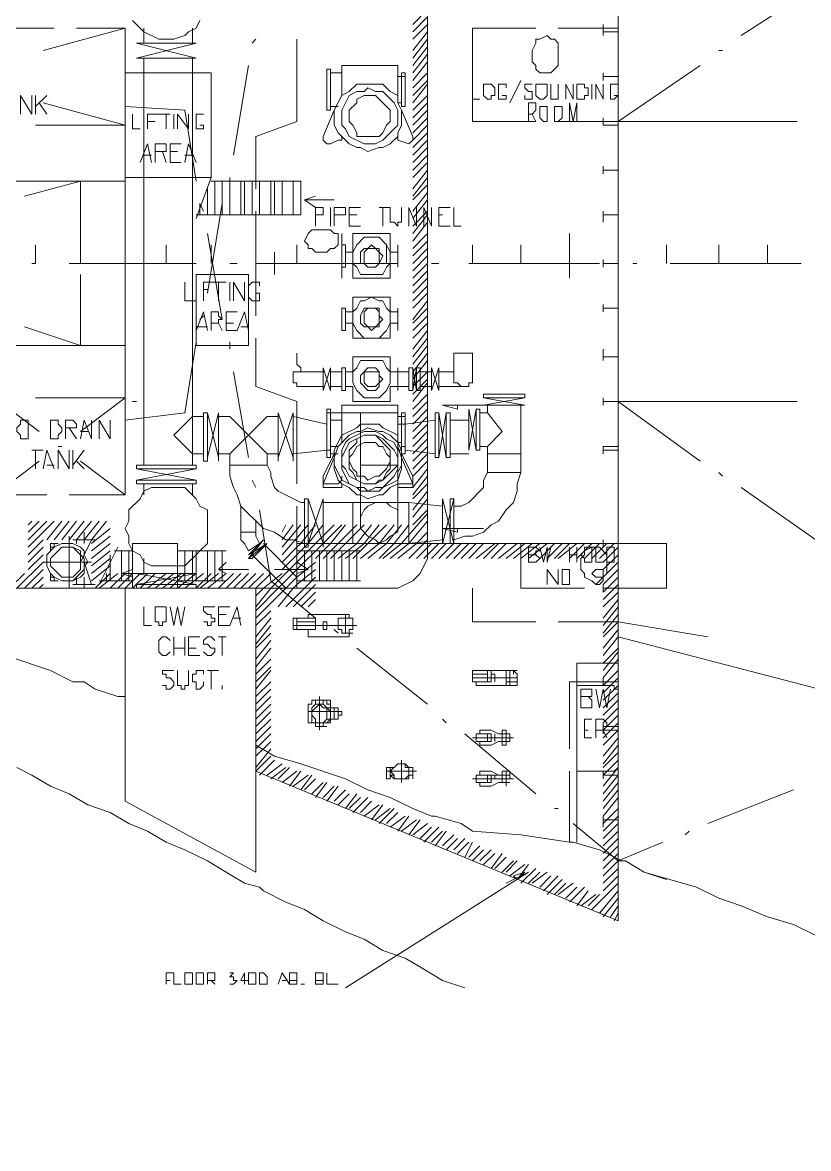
# Model space of a CAD drawing. Header units: millimetres. Extents: x -1005 to 291095, y 1156 to 46131.
# Drawn here: x 35671 to 50170, y 7286 to 28052 of the extents above; entities that cross this region are included whole.
import ezdxf

# ---------------------------------------------------------------- set-up
doc = ezdxf.new("R2010")
doc.units = ezdxf.units.MM
doc.layers.add('PDF_Geomertry', color=7, linetype='Continuous')

msp = doc.modelspace()

# ---------------------------------------------------------------- linework, layer by layer
at = {"layer": 'PDF_Geomertry', "lineweight": 5}
for points in [[(45830, 33940), (46657, 34629), (46657, 23609), (46657, 12589), (45830, 13278)], [(46381, 34354), (46657, 34629), (46657, 23609), (46657, 34629)], [(42456, 29670), (40527, 29670), (42456, 29670), (42593, 29601), (42731, 29601), (42869, 29463), (43007, 29395), (43144, 29119), (43144, 28912), (43144, 26984), (42869, 26708)], [(46588, 29670), (46657, 29670), (46657, 28086), (46657, 29670), (46657, 27948), (45555, 27948)], [(48930, 27810), (50307, 28706)], [(42869, 28017), (43144, 28293)], [(37703, 28086), (37910, 27879), (38185, 27742), (38461, 27742), (38667, 27810), (38736, 27879), (38874, 27948), (38943, 28086)], [(42869, 27879), (43144, 28155)], [(34535, 27948), (36257, 27948)], [(36670, 27948), (37565, 27948), (37565, 26157), (36050, 26571)], [(36050, 27535), (37565, 27948)], [(37910, 27673), (37910, 27948)], [(38805, 27673), (38805, 27948)], [(42869, 27742), (43144, 28017)], [(42869, 27535), (43144, 27879)], [(45142, 27948), (43971, 27948), (43971, 26226), (45142, 26226), (45073, 26364)], [(37772, 27673), (38874, 27397)], [(37772, 27397), (38874, 27673)], [(39976, 27742), (39907, 27673)], [(39976, 24987), (39976, 25951), (40734, 26226), (40734, 27742)], [(42869, 27397), (43144, 27742)], [(48379, 26226), (46657, 26226), (46657, 27742), (46657, 26226), (45555, 26226)], [(42869, 27259), (43144, 27604)], [(42869, 27122), (43144, 27466)], [(48517, 27535), (48585, 27535)], [(39012, 20096), (38805, 20096), (38805, 19890), (38805, 27397)], [(39838, 27259), (39563, 25606)], [(41560, 26708), (41560, 27259), (42593, 27259), (42593, 26708)], [(42869, 26984), (43144, 27328)], [(48172, 27259), (46657, 26226), (47897, 26226)], [(39150, 25193), (37565, 25193), (37565, 27122), (39150, 27122), (39150, 25193), (38874, 24436)], [(41560, 27122), (41354, 27122)], [(42593, 27053), (42731, 27053)], [(42869, 26846), (43144, 27122)], [(42869, 26571), (43144, 26915)], [(43971, 26915), (43971, 26640), (44109, 26640)], [(44591, 26846), (44591, 26915), (44453, 26915), (44453, 26640), (44591, 26640), (44591, 26708), (44522, 26708)], [(44866, 26984), (44660, 26571)], [(45073, 26915), (44935, 26915), (44935, 26846), (45004, 26777), (45073, 26777), (45073, 26640), (44935, 26640), (44935, 26708)], [(45417, 26915), (45417, 26640), (45555, 26640), (45555, 26915)], [(45693, 26640), (45693, 26915), (45830, 26640), (45830, 26915)], [(46175, 26915), (46175, 26640)], [(46244, 26640), (46244, 26915), (46381, 26640), (46381, 26915)], [(46657, 26846), (46657, 26915), (46519, 26915), (46519, 26640), (46588, 26640), (46657, 26708), (46588, 26708)], [(35637, 26364), (35637, 26708), (35844, 26364), (35844, 26708)], [(35912, 26708), (35912, 26364)], [(36119, 26708), (35912, 26502)], [(42869, 26433), (43144, 26708)], [(35981, 26571), (36119, 26364)], [(38874, 25124), (38667, 26433), (37565, 26502)], [(39012, 20785), (38805, 20785), (38805, 26502)], [(41422, 26433), (41216, 25951), (41216, 25882), (41285, 25813), (41354, 25813), (41491, 25882), (41560, 25882), (41560, 25951)], [(41491, 26502), (41354, 26502)], [(42593, 26571), (42662, 26571)], [(42593, 25951), (42593, 25882), (42800, 25813), (42869, 25882), (42869, 25951), (42662, 26433)], [(42869, 26295), (43144, 26571), (43144, 26502)], [(42869, 26157), (43144, 26433)], [(45004, 26226), (45004, 26571), (45142, 26571), (45142, 26433), (45073, 26364), (45004, 26364)], [(45762, 26226), (45762, 26571), (45830, 26226), (45899, 26571), (45899, 26226)], [(37703, 26364), (37703, 26089), (37841, 26089)], [(37910, 26364), (37910, 26089)], [(37979, 26089), (37979, 26364), (38185, 26364), (38392, 26364)], [(37979, 26226), (38116, 26226)], [(38323, 26364), (38323, 26089)], [(38461, 26364), (38461, 26089)], [(38530, 26089), (38530, 26364), (38736, 26089), (38736, 26364)], [(39012, 26364), (38874, 26364), (38874, 26089), (39012, 26089), (39012, 26157), (38943, 26157)], [(42869, 26020), (43144, 26295)], [(46726, 26226), (46932, 26226)], [(48310, 26226), (49963, 26226)], [(35912, 26157), (37565, 26157), (37565, 25124), (27165, 25124), (27165, 22094), (37565, 22094), (37565, 25124)], [(42869, 25882), (43144, 26157)], [(43144, 26089), (43144, 26020), (42869, 25744)], [(37841, 25469), (37979, 25813), (38048, 25469)], [(38116, 25469), (38116, 25813), (38323, 25813), (38323, 25675), (38116, 25675)], [(38599, 25469), (38392, 25469), (38392, 25813), (38599, 25813)], [(38667, 25469), (38736, 25813), (38874, 25469)], [(42869, 25606), (43144, 25882)], [(37910, 25606), (38048, 25606)], [(38254, 25675), (38323, 25469)], [(38392, 25675), (38530, 25675)], [(38667, 25606), (38805, 25606)], [(42869, 25469), (43144, 25744)], [(42869, 25331), (43144, 25606)], [(42869, 25193), (43144, 25469)], [(43144, 21681), (43144, 23609), (43144, 25538)], [(39494, 25193), (39494, 25124), (39494, 24504)], [(42869, 24987), (43144, 25331)], [(42869, 24849), (43144, 25193)], [(35706, 24849), (36739, 25124), (36739, 23816)], [(38874, 24504), (40803, 24504), (40803, 25124), (39150, 25124)], [(39081, 24504), (39081, 24987)], [(39218, 24504), (39218, 25124)], [(39356, 24504), (39356, 25124)], [(39701, 24504), (39701, 25124)], [(39769, 24504), (39769, 25124)], [(39907, 24504), (39907, 25124)], [(40045, 24504), (40045, 25124)], [(40252, 24504), (40252, 25124)], [(40320, 24504), (40320, 25124)], [(40458, 24504), (40458, 25124)], [(40665, 24504), (40665, 25124)], [(42869, 24780), (43144, 25055)], [(37565, 24918), (37565, 22369)], [(41078, 24849), (40871, 24780), (41078, 24642)], [(41422, 24780), (40871, 24780)], [(42869, 24573), (43144, 24918)], [(42869, 24436), (43144, 24780)], [(37565, 24642), (37565, 23609), (37565, 22576)], [(39012, 24573), (38943, 24711), (38943, 24504)], [(39356, 24711), (39081, 23058)], [(39976, 24573), (39976, 23609), (39976, 22645)], [(41078, 24298), (41078, 24642), (41216, 24642), (41216, 24504), (41078, 24504)], [(41354, 24642), (41354, 24298)], [(41422, 24298), (41422, 24642), (41629, 24642), (41629, 24504), (41422, 24504)], [(41905, 24298), (41698, 24298), (41698, 24642), (41905, 24642)], [(41698, 24504), (41836, 24504)], [(42249, 24642), (42456, 24642), (42456, 24367), (42524, 24367), (42593, 24298), (42593, 24367), (42662, 24367), (42662, 24642)], [(42318, 24642), (42318, 24298)], [(42800, 24298), (42800, 24642), (42938, 24298), (42938, 24642)], [(42869, 24298), (43144, 24573)], [(42869, 24160), (43144, 24504)], [(43075, 24298), (43075, 24642), (43213, 24298), (43213, 24642)], [(43558, 24298), (43351, 24298), (43351, 24642), (43558, 24642)], [(43351, 24504), (43420, 24504)], [(43626, 24642), (43626, 24298), (43764, 24298)], [(42869, 24022), (43144, 24367)], [(37565, 23334), (37565, 24160)], [(39356, 22576), (39081, 24160)], [(41560, 23334), (41560, 24160)], [(41629, 23816), (41767, 23816), (41767, 24160), (42456, 24160), (42456, 23816), (42593, 23816)], [(42869, 23885), (43144, 24160)], [(45762, 23334), (45762, 24160)], [(35844, 23609), (35912, 23609), (35912, 23953)], [(36739, 23609), (36739, 23953)], [(38323, 23609), (38323, 23953)], [(39150, 23609), (39150, 23953)], [(39976, 23609), (39976, 23953)], [(40734, 23609), (40734, 23953)], [(42387, 23609), (42387, 23953)], [(42869, 23747), (43144, 24022)], [(42869, 23334), (43144, 23609), (43144, 23953), (43144, 23609)], [(42869, 23609), (43144, 23885)], [(43971, 23609), (43971, 23953)], [(44866, 23609), (44866, 23953)], [(46381, 12314), (46657, 12589), (46657, 23609), (46657, 23953)], [(47552, 23609), (47552, 23953)], [(48517, 23609), (48517, 23953)], [(49412, 23609), (49412, 23953)], [(42869, 23471), (43144, 23747)], [(36532, 23609), (38874, 23609)], [(39494, 23609), (39632, 23609)], [(41629, 23609), (41767, 23609), (41767, 23334), (42456, 23334), (42456, 23609), (42593, 23609), (40252, 23609)], [(42869, 23196), (43144, 23471)], [(43213, 23609), (43351, 23609)], [(43902, 23609), (46313, 23609)], [(46932, 23609), (47001, 23609)], [(47621, 23609), (50032, 23609)], [(36739, 23402), (36739, 22094), (35706, 22438)], [(38667, 23265), (38667, 22920), (38874, 22920), (38874, 23265)], [(39012, 22920), (39012, 23265), (39218, 23265), (39425, 23265)], [(39287, 23265), (39287, 22920)], [(39494, 23265), (39494, 22920)], [(39563, 22920), (39563, 23265), (39769, 22920), (39769, 23265)], [(40045, 23196), (40045, 23265), (39907, 23265), (39838, 23196), (39838, 22989), (39907, 22920), (40045, 22920), (40045, 23058), (39976, 23058)], [(42869, 23058), (43144, 23334)], [(39012, 23127), (39081, 23127)], [(42869, 22920), (43144, 23196)], [(42869, 22783), (43144, 23058)], [(41629, 22714), (41767, 22714), (41767, 22989), (42456, 22989), (42456, 22714), (42593, 22714)], [(42869, 22576), (43144, 22920)], [(38874, 22369), (39012, 22714), (39081, 22369)], [(39012, 22645), (38943, 22576)], [(39150, 22369), (39150, 22714), (39287, 22714), (39287, 22645), (39356, 22576), (39287, 22576), (39287, 22507), (39150, 22507)], [(39838, 22369), (39769, 22714), (39632, 22369), (39425, 22369), (39425, 22714), (39632, 22714)], [(42869, 22507), (43144, 22783)], [(42869, 22369), (43144, 22645)], [(38874, 22438), (39081, 22438)], [(39287, 22507), (39356, 22369)], [(39425, 22507), (39563, 22507)], [(39701, 22438), (39838, 22438)], [(41629, 22507), (41767, 22507), (41767, 22232), (42456, 22232), (42456, 22507), (42593, 22507)], [(42869, 22232), (43144, 22507)], [(39976, 22232), (39976, 21336), (40734, 21061), (40734, 19545)], [(42869, 22025), (43144, 22369)], [(42869, 21887), (43144, 22232)], [(35912, 21130), (37565, 21130), (37565, 22163)], [(38874, 22163), (38667, 20854), (37565, 20716)], [(39494, 22025), (39494, 22163)], [(42869, 21749), (43144, 22094)], [(40734, 21956), (40734, 21749), (40803, 21681), (40803, 21612)], [(42869, 21612), (43144, 21956)], [(42869, 21474), (43144, 21818)], [(39838, 20028), (39563, 21612)], [(41216, 21612), (40803, 21612), (40665, 21612), (40665, 21405), (40734, 21405), (40734, 21336), (40803, 21336), (41216, 21336)], [(41354, 21267), (41216, 21681)], [(41354, 21681), (41216, 21267)], [(42869, 21336), (43144, 21612)], [(42869, 21198), (43144, 21474)], [(42869, 21061), (43144, 21405)], [(42869, 20923), (43144, 21198), (43144, 21267)], [(36119, 19339), (35155, 19339), (35155, 21130), (35981, 20510)], [(36739, 19959), (37565, 19339), (37565, 21130), (36739, 20510), (36877, 20510)], [(37772, 21061), (37703, 21061)], [(41560, 20372), (41560, 20992), (42593, 20992), (42593, 20372)], [(42869, 20785), (43144, 21061)], [(44935, 21130), (44177, 20992), (43420, 20992)], [(44935, 20992), (44177, 21130)], [(44246, 20854), (44246, 20992), (44866, 20992), (44866, 20510), (44866, 20096), (44246, 20096), (44246, 20234)], [(48172, 19959), (46657, 21061), (47897, 21061)], [(48379, 21061), (46657, 21061), (46657, 19545)], [(48310, 21061), (49963, 21061)], [(38805, 20785), (38461, 20441), (38805, 20096), (38805, 19890)], [(39287, 20028), (39081, 20854)], [(39081, 20028), (39287, 20854)], [(40183, 20785), (40389, 20785), (40183, 20785), (39838, 20441), (39494, 20785), (39287, 20785)], [(40389, 20028), (40665, 20854)], [(40665, 20028), (40389, 20854)], [(41560, 20854), (41354, 20854)], [(41560, 20303), (41560, 20854), (42593, 20854), (42593, 20303), (42662, 20303)], [(41905, 19890), (41905, 20854)], [(42593, 19890), (42593, 20854)], [(42593, 20785), (42731, 20785)], [(42869, 20647), (43144, 20923)], [(42869, 20372), (43144, 20647), (43144, 20785), (42869, 20510)], [(43351, 20028), (43489, 20854)], [(43489, 20028), (43351, 20854)], [(44040, 20923), (43902, 20165)], [(43902, 20923), (44040, 20165)], [(36463, 20372), (36463, 20716), (36601, 20716), (36670, 20647), (36670, 20579), (36463, 20579)], [(36532, 20579), (36670, 20372)], [(36739, 20372), (36808, 20716), (36946, 20372), (36946, 20716)], [(37083, 20372), (37083, 20716), (37290, 20372), (37290, 20716)], [(41560, 20716), (41354, 20716)], [(42593, 20647), (42731, 20647)], [(43558, 20716), (43902, 20716)], [(39287, 20096), (39494, 20096), (39838, 20441), (40183, 20096), (40183, 19890), (39494, 19890), (39494, 20096)], [(42869, 20234), (43144, 20510)], [(42869, 20096), (43144, 20372)], [(35844, 20165), (36050, 20165)], [(35912, 20165), (35912, 19821)], [(36050, 19821), (36119, 20165), (36257, 19821)], [(36326, 19821), (36326, 20165), (36532, 19821), (36532, 20165)], [(36601, 20165), (36601, 19821)], [(36808, 20165), (36601, 19890)], [(39907, 18237), (40527, 17617), (42456, 17617), (42593, 17617), (42869, 17755), (43007, 17892), (43144, 18168), (43144, 18306), (43144, 20234), (42869, 19959)], [(41491, 20234), (41354, 20234)], [(42593, 20165), (42662, 20165)], [(35155, 19339), (35981, 19959)], [(36670, 19959), (36808, 19821)], [(40389, 20096), (40183, 20096)], [(41422, 20096), (41216, 19683), (41216, 19614), (41216, 19545), (41285, 19545), (41354, 19545), (41491, 19545), (41560, 19614), (41560, 19683)], [(41422, 20028), (41216, 19545), (41216, 19477), (41285, 19477), (41354, 19477), (41491, 19477), (41560, 19477), (41560, 19545)], [(41491, 20096), (41354, 20096)], [(42593, 19683), (42593, 19614), (42593, 19545), (42800, 19545), (42869, 19545), (42869, 19614), (42869, 19683), (42662, 20096)], [(42593, 19545), (42593, 19477), (42800, 19477), (42869, 19477), (42869, 19545), (42662, 20028)], [(42869, 19821), (43144, 20096)], [(42869, 19683), (43144, 19959)], [(43558, 20096), (43902, 20096)], [(44866, 20096), (44866, 19752), (44797, 19545), (44797, 19408), (44728, 19201), (44591, 19063), (44453, 18857), (44315, 18788), (44177, 18650), (43971, 18581), (43833, 18581), (43626, 18512), (43626, 19132), (43764, 19132), (43902, 19201), (44177, 19477), (44177, 19614), (44246, 19752), (44246, 20096)], [(36119, 19890), (36257, 19890)], [(42869, 19477), (43144, 19821)], [(44246, 19752), (44866, 19752)], [(48517, 19752), (48585, 19683)], [(39976, 19477), (39907, 19614)], [(42869, 19339), (43144, 19683)], [(42869, 19270), (43144, 19545)], [(36532, 19339), (37565, 19339)], [(42869, 19063), (43144, 19408)], [(46657, 19132), (46657, 17617), (46657, 19339)], [(48930, 19477), (50307, 18512)], [(39976, 18857), (39976, 18650), (39976, 18581), (40045, 18443), (39838, 18306), (39769, 18443), (39701, 18512), (39701, 18650), (39701, 19132)], [(40458, 17961), (40734, 18237), (40940, 18443), (41216, 19270)], [(40734, 19132), (40734, 17617), (40734, 18443)], [(40940, 19270), (41216, 18443), (41216, 19201), (41767, 19201), (41767, 18443), (42800, 18443), (42800, 19201), (41767, 19201)], [(42869, 18926), (43144, 19270)], [(43351, 18168), (43626, 18443), (43420, 19270)], [(43420, 18443), (43626, 19270)], [(40734, 17066), (41078, 17066), (40734, 17066), (40734, 16859), (41078, 16859), (41078, 17066), (40252, 17755), (40045, 19063)], [(42318, 18168), (42662, 18443), (43144, 18994)], [(42869, 18788), (43144, 19063)], [(35775, 18788), (35844, 18857)], [(35775, 18650), (35981, 18857)], [(35775, 18512), (36119, 18857)], [(35775, 18375), (36257, 18857)], [(36119, 18512), (36395, 18857)], [(36257, 18512), (36532, 18857)], [(36395, 18512), (36670, 18857)], [(36532, 18512), (36808, 18857)], [(36946, 18857), (36670, 18512), (36670, 18443)], [(37221, 18857), (36946, 18512), (36739, 18099)], [(36808, 18512), (37083, 18857)], [(36946, 18443), (37290, 18719)], [(40320, 17961), (40940, 17961), (40734, 18099), (41078, 18443), (41422, 18788)], [(40458, 18099), (40734, 18375), (40803, 18443), (41078, 18788)], [(40458, 18650), (40527, 18788)], [(40458, 18512), (40665, 18788)], [(40458, 18375), (40803, 18788)], [(40458, 18237), (40940, 18788)], [(40940, 18443), (41216, 18788)], [(41078, 18168), (41354, 18443), (41629, 18788)], [(41216, 18168), (41491, 18443), (41836, 18788)], [(41216, 18443), (41560, 18788)], [(41354, 18168), (41629, 18443), (41973, 18788)], [(41491, 18168), (41836, 18443), (42111, 18788)], [(41629, 18168), (41973, 18443), (42249, 18788)], [(41767, 18168), (42042, 18443), (42387, 18788)], [(41905, 18168), (42249, 18443), (42524, 18788)], [(42042, 18168), (42387, 18443), (42662, 18788)], [(42249, 18168), (42524, 18443), (42800, 18788)], [(42456, 18168), (42800, 18443), (43144, 18857)], [(44177, 18719), (43420, 18719)], [(35775, 18237), (36050, 18512)], [(36532, 18581), (36532, 17617)], [(36808, 18650), (36808, 18443)], [(36946, 18306), (37290, 18581)], [(39976, 18650), (39701, 18650)], [(39838, 18168), (40114, 18512)], [(42593, 18168), (42938, 18443), (43144, 18650)], [(42800, 18168), (43075, 18443), (43144, 18512)], [(35775, 18099), (36050, 18375)], [(36188, 18443), (36188, 18306)], [(36257, 18443), (36326, 18443)], [(36601, 17755), (36808, 17961), (36808, 18168), (36739, 18237), (36739, 18306), (36601, 18375)], [(36946, 18168), (37290, 18443)], [(36946, 18030), (37290, 18306)], [(37083, 17686), (37428, 18375)], [(37703, 18306), (37359, 18306)], [(37497, 17755), (37497, 18306)], [(37634, 17755), (37634, 18306)], [(39425, 18306), (38530, 18306)], [(38667, 17755), (38667, 18306)], [(38805, 17755), (38805, 18306)], [(38874, 17755), (38874, 18306)], [(39081, 17755), (39081, 18306)], [(39218, 17755), (39218, 18306)], [(39356, 17755), (39356, 18306)], [(40183, 18443), (39838, 18237)], [(39976, 17204), (40389, 17617), (40734, 17961), (41216, 18443), (41767, 18443)], [(40114, 18443), (40734, 17824), (41078, 18099)], [(41905, 18306), (40734, 18306)], [(40871, 17755), (40871, 18306)], [(41009, 17755), (41009, 18306)], [(41147, 17755), (41147, 18306)], [(41285, 17755), (41285, 18306)], [(41422, 17755), (41422, 18306)], [(41560, 17755), (41560, 18306)], [(41698, 17755), (41698, 18306)], [(41836, 17755), (41836, 18306)], [(42938, 18168), (43213, 18443)], [(43075, 18168), (43351, 18443)], [(43213, 18168), (43489, 18443)], [(43489, 18168), (43764, 18443)], [(43626, 18168), (43902, 18443)], [(43764, 18168), (44040, 18443)], [(43902, 18168), (44177, 18443)], [(44040, 18168), (44384, 18443)], [(44177, 18168), (44453, 18443)], [(44315, 18168), (44591, 18443)], [(44453, 18168), (44797, 18443)], [(44591, 18168), (44935, 18443)], [(44728, 18168), (45073, 18443)], [(46037, 17617), (44866, 17617), (44866, 18443), (46037, 18443), (45762, 18168)], [(44866, 18168), (45211, 18443)], [(45004, 18168), (45348, 18443)], [(45142, 18237), (45211, 18168), (45142, 18099), (45004, 18099), (45004, 18375), (45142, 18375), (45211, 18306), (45142, 18306), (45142, 18237), (45004, 18237)], [(45211, 18168), (45486, 18443)], [(45211, 18375), (45279, 18099), (45348, 18375), (45348, 18099), (45417, 18375)], [(45348, 18168), (45624, 18443)], [(45486, 18168), (45762, 18443)], [(45555, 18168), (45899, 18443)], [(45762, 18375), (45762, 18099)], [(45899, 18168), (46175, 18443)], [(45899, 18375), (45899, 18099)], [(46037, 18168), (46313, 18443)], [(46450, 17617), (47552, 17617), (47552, 18443), (46450, 18443), (46175, 18168)], [(46244, 18375), (46244, 18099), (46381, 18099), (46657, 18375)], [(46313, 18168), (46588, 18443)], [(36946, 18099), (36050, 18099), (35568, 17617)], [(35775, 17961), (36050, 18237)], [(36808, 18099), (36946, 17686)], [(36946, 17892), (37290, 18168)], [(37290, 17755), (37290, 18237)], [(39425, 18099), (39287, 17961), (39425, 17892), (39081, 17617)], [(39976, 17273), (40252, 17617), (40734, 18099)], [(45762, 18237), (45899, 18237)], [(46381, 17961), (46657, 18237)], [(46381, 17824), (46657, 18099)], [(35430, 17617), (35706, 17892)], [(35706, 17617), (36050, 17961)], [(36188, 17824), (36188, 17892)], [(36946, 17755), (37290, 18030)], [(37014, 17617), (37290, 17892)], [(37083, 17617), (37428, 17892)], [(37221, 17755), (37221, 17892)], [(37290, 17617), (37565, 17892)], [(37428, 17617), (37703, 17892)], [(37841, 17617), (38116, 17892), (37497, 17892), (37703, 17961)], [(37497, 17892), (37703, 17824)], [(37565, 17617), (37841, 17892)], [(37703, 17617), (37979, 17892)], [(37979, 17617), (38323, 17892)], [(38116, 17617), (38461, 17892)], [(38254, 17617), (38599, 17892)], [(38392, 17617), (38667, 17892)], [(38530, 17617), (38874, 17892)], [(38667, 17617), (39012, 17892)], [(38874, 17617), (39150, 17892)], [(38943, 17617), (39287, 17892)], [(39838, 17961), (39287, 17961)], [(39287, 17617), (39563, 17892)], [(39425, 17617), (39701, 17892)], [(39838, 17892), (39563, 17617), (39632, 17617)], [(39701, 17617), (39976, 17892)], [(39838, 17617), (40114, 17892)], [(40252, 17892), (39976, 17617), (39976, 17548)], [(40114, 17617), (40458, 17892)], [(40389, 17273), (40665, 17617), (40734, 17686), (41078, 17961)], [(40940, 17961), (40734, 17892)], [(45348, 17686), (45348, 17961), (45555, 17686), (45555, 17961)], [(46381, 17892), (46381, 17824), (46244, 17824), (46175, 17892), (46244, 17961), (46381, 17961), (46381, 17755), (46313, 17686), (46244, 17686)], [(46381, 17686), (46657, 17961)], [(35844, 17617), (36050, 17824)], [(35981, 17617), (36050, 17686)], [(36257, 17755), (36326, 17755)], [(36670, 17686), (36670, 17824)], [(36808, 17824), (36808, 17617)], [(37703, 17755), (37083, 17755)], [(39425, 17755), (38530, 17755)], [(39976, 17066), (40527, 17617), (40734, 17824)], [(40527, 17273), (41078, 17824)], [(40665, 17273), (41078, 17686)], [(41905, 17755), (40734, 17755)], [(46381, 17548), (46657, 17824)], [(46381, 17410), (46657, 17686)], [(35775, 17617), (39150, 17617)], [(37772, 17617), (37772, 17617)], [(40045, 17617), (40114, 17617), (39976, 17479)], [(40803, 17273), (41078, 17548)], [(43971, 17617), (43971, 16997), (45142, 16997)], [(46381, 17273), (46657, 17548)], [(37910, 17273), (37910, 16928), (38048, 16928)], [(38392, 17273), (38461, 16928), (38530, 17273), (38599, 16928), (38667, 17273)], [(39218, 17273), (39012, 17273), (39012, 17204), (39081, 17135), (39150, 17135), (39150, 17066), (39218, 17066), (39218, 16997), (39150, 16997), (39150, 16928), (39081, 16928), (39081, 16997), (39012, 16997)], [(39701, 16928), (39632, 17273), (39494, 16928), (39287, 16928), (39287, 17273), (39494, 17273)], [(40940, 17273), (41078, 17410)], [(46381, 17066), (46657, 17410)], [(46381, 16928), (46657, 17273)], [(39287, 17135), (39425, 17135)], [(39563, 17066), (39701, 17066)], [(39976, 16928), (40252, 17204)], [(39976, 16722), (40252, 17066)], [(41698, 17066), (41698, 17135), (40940, 17135), (40940, 17066)], [(41491, 17066), (41560, 17066)], [(41629, 17135), (41629, 16790)], [(41698, 17066), (41698, 17066), (41767, 17066)], [(46381, 16790), (46657, 17135)], [(39976, 16584), (40252, 16928)], [(40665, 16928), (41836, 16928)], [(40734, 16997), (41078, 16997)], [(40940, 16859), (40940, 16722), (41698, 16722), (41698, 16790), (41698, 16859), (41767, 16859)], [(41285, 16928), (41491, 16928), (41285, 16928), (41285, 16997)], [(41491, 16790), (41422, 16859)], [(41560, 16790), (41560, 16859), (41491, 16859)], [(41698, 16790), (41698, 16859)], [(48310, 16722), (46657, 16997), (45555, 16997)], [(46381, 16722), (46657, 16997)], [(46381, 16515), (46657, 16859)], [(37565, 15620), (37428, 15620), (37014, 15757), (36808, 15895), (36601, 15895), (36188, 16102), (34535, 16653)], [(38392, 16653), (38323, 16722), (38254, 16722), (38185, 16653), (38185, 16446), (38254, 16377), (38323, 16377), (38392, 16446)], [(38461, 16722), (38461, 16377)], [(38667, 16722), (38667, 16377)], [(38943, 16377), (38736, 16377), (38736, 16722), (38943, 16722)], [(39218, 16653), (39150, 16722), (39081, 16722), (39012, 16653), (39012, 16584), (39081, 16584), (39150, 16515), (39218, 16515), (39218, 16446), (39150, 16377), (39081, 16377), (39012, 16446)], [(39287, 16722), (39425, 16722)], [(39356, 16722), (39356, 16377)], [(39976, 16515), (40252, 16790)], [(39976, 16308), (40252, 16653)], [(46381, 16377), (46657, 16722), (82954, 7286), (93974, 7286)], [(38461, 16515), (38667, 16515)], [(38736, 16515), (38874, 16515)], [(39976, 16171), (40252, 16515)], [(43144, 15482), (41836, 16515)], [(46381, 16239), (46657, 16515)], [(46381, 16102), (46657, 16446)], [(39976, 16033), (40252, 16308)], [(46657, 16239), (45899, 16239), (45899, 12933)], [(46381, 15964), (46657, 16308)], [(38461, 16102), (38254, 16102), (38254, 16033), (38323, 16033), (38323, 15964), (38392, 15964), (38461, 15895), (38461, 15826), (38392, 15757), (38323, 15757), (38323, 15826), (38254, 15826)], [(38530, 16102), (38530, 15826), (38599, 15826), (38599, 15757), (38667, 15757), (38667, 15826), (38736, 15826), (38736, 16102)], [(39012, 16033), (39012, 16102), (38874, 16102), (38874, 16033), (38805, 16033), (38805, 15895), (38874, 15895), (38874, 15757), (38943, 15757), (39012, 15826), (39012, 15895)], [(39081, 16102), (39287, 16102)], [(39150, 16102), (39150, 15757)], [(39976, 15895), (40252, 16171)], [(39976, 15757), (40252, 16102)], [(44728, 16102), (44040, 16102)], [(44384, 15895), (44384, 16033)], [(44591, 16033), (44591, 16102)], [(44660, 16102), (44660, 15826)], [(44728, 16033), (44728, 16102), (44797, 16033)], [(46381, 15826), (46657, 16102)], [(39976, 15620), (40252, 15895)], [(44797, 15964), (43971, 15964), (44246, 15964), (43971, 15964), (44246, 15964)], [(43971, 15895), (44246, 15895)], [(44040, 15895), (44040, 15826), (44728, 15826)], [(44591, 15895), (44591, 15895)], [(44797, 15895), (44728, 15895), (44728, 15895)], [(46657, 15895), (45762, 15895), (45762, 14655)], [(46381, 15688), (46657, 15964)], [(46381, 15551), (46657, 15826)], [(39976, 15482), (40252, 15757)], [(39976, 15344), (40252, 15620)], [(41147, 15000), (41147, 15620)], [(46106, 15620), (46175, 15551), (46175, 15413), (45968, 15413), (45968, 15757), (46175, 15757), (46175, 15620), (45968, 15620)], [(46244, 15757), (46313, 15413), (46381, 15757), (46450, 15413), (46519, 15757)], [(46381, 15413), (46657, 15688)], [(39976, 15206), (40252, 15482)], [(40940, 15137), (40940, 15482), (41009, 15482), (41009, 15551), (41354, 15551), (41354, 15482), (41354, 15137), (41285, 15137), (41354, 15137), (41009, 15137), (40940, 15137), (41009, 15137), (41009, 15137), (41009, 15137)], [(40940, 15482), (41009, 15482), (41009, 15551)], [(41078, 15551), (41078, 15551), (41078, 15482)], [(41078, 15551), (41285, 15551), (41285, 15482), (41354, 15482), (41354, 15482)], [(41216, 15551), (41216, 15482)], [(41354, 15482), (41354, 15482), (41285, 15482)], [(41422, 15413), (41285, 15413)], [(46381, 15275), (46657, 15551)], [(46381, 15137), (46657, 15413)], [(39976, 15069), (40252, 15344)], [(39976, 14931), (40252, 15206)], [(40940, 15344), (41560, 15344)], [(41422, 15206), (41285, 15206)], [(41491, 15344), (41491, 15344)], [(43489, 15137), (43420, 15206)], [(46175, 14862), (46037, 14862), (46037, 15206), (46175, 15206)], [(46244, 14862), (46244, 15206), (46381, 15206), (46450, 15137), (46450, 15069), (46381, 15000), (46244, 15000)], [(46657, 15275), (46381, 15000), (46450, 14862)], [(39976, 14793), (40252, 15069)], [(41078, 15069), (41078, 15069), (41285, 15069), (41078, 15069), (41078, 15137)], [(41216, 15069), (41216, 15137)], [(41285, 15069), (41285, 15069)], [(44109, 14931), (44109, 15000), (44177, 15000), (44315, 15000), (44453, 14931), (44522, 14931), (44522, 14931), (44522, 15000), (44591, 15000), (44591, 14724), (44522, 14724), (44522, 14793), (44522, 14793), (44453, 14793), (44315, 14724), (44177, 14724), (44109, 14724), (44109, 14793)], [(44660, 14931), (44591, 14931), (44591, 15000)], [(46037, 15000), (46106, 15000)], [(46381, 14862), (46657, 15137)], [(46381, 14724), (46657, 15000)], [(39976, 14655), (40252, 14931)], [(39976, 14518), (40252, 14793)], [(45142, 13829), (43833, 14931)], [(44728, 14862), (43971, 14862)], [(44246, 14931), (44040, 14931), (44246, 14931), (44040, 14931), (44246, 14931), (44040, 14931), (44246, 14931), (44246, 14793), (44040, 14793), (44246, 14793), (44040, 14793), (44246, 14793), (44040, 14793)], [(44246, 14862), (44040, 14862)], [(44384, 14793), (44384, 14931)], [(44660, 14793), (44591, 14793), (44591, 14724)], [(46381, 14518), (46657, 14862)], [(47552, 12245), (47139, 12382), (46795, 12589), (46726, 12589), (46313, 12796), (45830, 12933), (45762, 12933), (44866, 13071), (43971, 13140), (43764, 13278), (43282, 13416), (43213, 13416), (42869, 13553), (42456, 13760), (42042, 13898), (41629, 14104), (40803, 14380), (40320, 14518), (39976, 14724)], [(39976, 14311), (40252, 14655)], [(46381, 14380), (46657, 14724)], [(46381, 14311), (46657, 14586)], [(39976, 14242), (40252, 14518)], [(40045, 14173), (40320, 14449)], [(40183, 14173), (40458, 14380)], [(42662, 14035), (42662, 14449)], [(46381, 14173), (46657, 14449)], [(43833, 10247), (43420, 10385), (43075, 10592), (42731, 10798), (42318, 10936), (41973, 11143), (41629, 11280), (41216, 11487), (40871, 11694), (40527, 11831), (40114, 12038), (40045, 12107), (39769, 12176), (39425, 12382), (39081, 12589), (38667, 12796), (38323, 12933), (37979, 13140), (37634, 13278), (37290, 13484), (36877, 13622), (36532, 13829), (36188, 13967), (35844, 14173), (35568, 14311)], [(40252, 14104), (40527, 14311)], [(40389, 14104), (40596, 14311)], [(40458, 14035), (40734, 14242)], [(40596, 13967), (40803, 14242)], [(40665, 13967), (40940, 14173)], [(40803, 13898), (41009, 14173)], [(42938, 14242), (42387, 14242)], [(42456, 14311), (42524, 14311)], [(42456, 14173), (42524, 14173)], [(42869, 14311), (42800, 14311)], [(42869, 14173), (42800, 14173)], [(44246, 14173), (44040, 14173), (44246, 14173), (44040, 14173), (44246, 14173), (44040, 14173), (44246, 14173), (44040, 14173), (44246, 14173), (44246, 14035), (44040, 14035), (44246, 14035)], [(44177, 14242), (44109, 14242), (44109, 14173)], [(44453, 14104), (44384, 14104), (44384, 14173), (44453, 14173), (44315, 14242), (44177, 14242), (44177, 14242)], [(44453, 14173), (44522, 14173), (44522, 14173)], [(44660, 14104), (44591, 14104), (44591, 14035), (44591, 14242), (44522, 14242)], [(44660, 14173), (44591, 14173), (44591, 14242)], [(45762, 14242), (45762, 12933)], [(46381, 13967), (46657, 14311)], [(46381, 13829), (46657, 14173)], [(40871, 13898), (41078, 14104)], [(41009, 13829), (41216, 14035)], [(41078, 13760), (41285, 14035)], [(41216, 13760), (41422, 13967)], [(41285, 13691), (41491, 13967)], [(44728, 14104), (43971, 14104)], [(44177, 13967), (44109, 13967), (44109, 14035)], [(44522, 14035), (44453, 14035), (44315, 13967), (44177, 13967), (44177, 13967)], [(44522, 14104), (44522, 14035), (44591, 14035), (44591, 13967)], [(46381, 13691), (46657, 14035)], [(41422, 13691), (41629, 13898)], [(41491, 13622), (41698, 13829)], [(41629, 13553), (41836, 13829)], [(41698, 13553), (41905, 13760)], [(41767, 13484), (42042, 13760)], [(46381, 13553), (46657, 13898)], [(46381, 13416), (46657, 13760)], [(49894, 13898), (48310, 13278)], [(41905, 13484), (42111, 13691)], [(41973, 13416), (42249, 13622)], [(42111, 13347), (42318, 13622)], [(42180, 13347), (42456, 13553)], [(42249, 13278), (42524, 13553)], [(45555, 13553), (45486, 13553)], [(46381, 13278), (46657, 13553)], [(42387, 13278), (42593, 13484)], [(42456, 13209), (42731, 13416)], [(42593, 13140), (42800, 13416)], [(42662, 13140), (42938, 13347)], [(42800, 13071), (43007, 13347)], [(46381, 13140), (46657, 13416)], [(42869, 13071), (43144, 13278)], [(43007, 13002), (43213, 13209)], [(43075, 12933), (43351, 13209)], [(43213, 12933), (43420, 13140)], [(43282, 12865), (43489, 13140)], [(46381, 13002), (46657, 13278)], [(46381, 12865), (46657, 13140)], [(47966, 13140), (47897, 13071)], [(43420, 12865), (43626, 13071)], [(43489, 12796), (43695, 13002)], [(43626, 12796), (43833, 13002)], [(43695, 12727), (43902, 12933)], [(43833, 12658), (43971, 12933)], [(46381, 12727), (46657, 13002)], [(47483, 12933), (46657, 12589), (46795, 12589), (47139, 12382), (48103, 12107), (48517, 11900), (48930, 11763), (49412, 11556), (49894, 11418), (50307, 11212)], [(43902, 12658), (44109, 12865)], [(43971, 12589), (44177, 12796)], [(44109, 12589), (44315, 12796)], [(44177, 12520), (44384, 12727)], [(44315, 12451), (44522, 12727)], [(46381, 12589), (46657, 12865)], [(46381, 12451), (46657, 12727)], [(44384, 12451), (44591, 12658)], [(44522, 12382), (44728, 12589)], [(44591, 12382), (44797, 12589)], [(44660, 12314), (44935, 12520)], [(44797, 12245), (45004, 12520)], [(41629, 10247), (45004, 12382), (44591, 12176)], [(44866, 12176), (45142, 12451)], [(45004, 12176), (45211, 12382)], [(45073, 12176), (45348, 12382)], [(45211, 12107), (45417, 12314)], [(45279, 12038), (45555, 12314)], [(46381, 12176), (46657, 12451)], [(46381, 12038), (46657, 12314)], [(45348, 11969), (45624, 12245)], [(45486, 11969), (45693, 12176)], [(45555, 11969), (45830, 12176)], [(45693, 11900), (45899, 12107)], [(45762, 11831), (46037, 12107)], [(46175, 11694), (46657, 12176)], [(45899, 11763), (46106, 12038)], [(45968, 11763), (46244, 11969)], [(46106, 11763), (46313, 11969)], [(46313, 11625), (46657, 12038)], [(46381, 11556), (46657, 11900)], [(46519, 11556), (46657, 11763)], [(46588, 11487), (46657, 11625)], [(38323, 10316), (38323, 10523), (38461, 10523), (38461, 10316), (38599, 10316)], [(38323, 10385), (38392, 10385)], [(39081, 10316), (39081, 10523), (39218, 10523), (39218, 10385), (39081, 10385)], [(39150, 10385), (39218, 10316)], [(39494, 10523), (39563, 10523), (39494, 10454), (39563, 10454), (39563, 10385), (39632, 10385), (39563, 10316), (39494, 10316)], [(39769, 10316), (39769, 10523), (39701, 10385), (39838, 10385)], [(40389, 10316), (40458, 10523), (40596, 10316), (40596, 10523), (40734, 10523), (40734, 10385), (40596, 10385)], [(40458, 10385), (40527, 10385)], [(40665, 10385), (40734, 10385), (40734, 10316), (40596, 10316)], [(41216, 10385), (41216, 10316), (41078, 10316), (41078, 10523), (41216, 10523), (41216, 10385), (41078, 10385)], [(41285, 10523), (41285, 10316), (41422, 10316)]]:
    msp.add_lwpolyline(points, dxfattribs=at)
for points in [[(43144, 29670), (32055, 29670), (20002, 24711), (20002, 22576), (32055, 17617), (40734, 17617), (40734, 18443), (43144, 18443), (43144, 29670)], [(43144, 29670), (32055, 29670), (20002, 24711), (20002, 22576), (32055, 17617), (40734, 17617), (40734, 18443), (43144, 18443), (43144, 29670)], [(46657, 27879), (46381, 27879), (46381, 28017), (46381, 27810), (46381, 27879), (46657, 27879)], [(37772, 27673), (38874, 27673), (37772, 27673)], [(45073, 27328), (45142, 27259), (45142, 27191), (45211, 27122), (45417, 27122), (45555, 27259), (45555, 27673), (45486, 27742), (45417, 27742), (45348, 27810), (45211, 27742), (45142, 27742), (45142, 27673), (45073, 27535), (45073, 27328)], [(37772, 27397), (38874, 27397), (37772, 27397)], [(37910, 27397), (37910, 19890)], [(41354, 26433), (41354, 27191), (41285, 27191), (41285, 26433), (41354, 26433)], [(42662, 27122), (42662, 26502), (42731, 26502), (42731, 27122), (42662, 27122)], [(46657, 27053), (46381, 27053), (46381, 27122), (46381, 26984), (46381, 27053), (46657, 27053)], [(42662, 26364), (42662, 26433), (42593, 26571), (42593, 26708), (42456, 26777), (42318, 26915), (41836, 26915), (41698, 26777), (41560, 26708), (41422, 26433), (41422, 26157), (41491, 26020), (41698, 25813), (41836, 25744), (41905, 25744), (42042, 25675), (42249, 25744), (42318, 25744), (42456, 25813), (42593, 25951), (42593, 26020), (42662, 26157), (42662, 26364)], [(42593, 26364), (42593, 26433), (42524, 26571), (42318, 26777), (42180, 26777), (42042, 26846), (41973, 26777), (41836, 26777), (41698, 26708), (41560, 26433), (41560, 26157), (41629, 26089), (41698, 25951), (41973, 25813), (42180, 25813), (42318, 25882), (42593, 26157), (42593, 26364)], [(44246, 26915), (44177, 26915), (44177, 26708), (44246, 26640), (44315, 26640), (44315, 26708), (44384, 26708), (44384, 26846), (44315, 26915), (44246, 26915)], [(45211, 26915), (45142, 26915), (45142, 26708), (45211, 26640), (45279, 26640), (45348, 26708), (45348, 26915), (45211, 26915)], [(45899, 26640), (45899, 26915), (46037, 26915), (46037, 26846), (46106, 26846), (46106, 26708), (46037, 26708), (46037, 26640), (45899, 26640)], [(42456, 26364), (42456, 26433), (42180, 26708), (41973, 26708), (41836, 26640), (41836, 26571), (41698, 26433), (41698, 26226), (41767, 26157), (41836, 26020), (41836, 25951), (42249, 25951), (42318, 26020), (42387, 26157), (42456, 26226), (42456, 26364)], [(45279, 26502), (45211, 26502), (45211, 26295), (45279, 26226), (45348, 26226), (45348, 26502), (45279, 26502)], [(45555, 26502), (45486, 26502), (45486, 26226), (45555, 26226), (45624, 26295), (45624, 26502), (45555, 26502)], [(46657, 26226), (46381, 26226), (46381, 26295), (46381, 26157), (46657, 26157), (46657, 26226)], [(46932, 26226), (46726, 26226)], [(46657, 25331), (46381, 25331), (46381, 25400), (46381, 25262), (46381, 25331), (46657, 25331)], [(46657, 24504), (46381, 24504), (46381, 24573), (46381, 24367), (46381, 24504), (46657, 24504)], [(41285, 24229), (41078, 24229), (41009, 24229), (40940, 24160), (40871, 24022), (40940, 23953), (40940, 23885), (41009, 23885), (41078, 23816), (41285, 23816), (41354, 23885), (41422, 23885), (41491, 23953), (41491, 24160), (41422, 24160), (41354, 24229)], [(42456, 23747), (42456, 23816), (42387, 23953), (42249, 24091), (41973, 24091), (41836, 23953), (41767, 23816), (41767, 23609), (41836, 23540), (41905, 23402), (42318, 23402), (42387, 23540), (42456, 23609), (42456, 23747)], [(41560, 23953), (41560, 23540), (41629, 23540), (41629, 23953), (41560, 23953)], [(42318, 23747), (42249, 23816), (42249, 23885), (42180, 23885), (42111, 23953), (42042, 23885), (41973, 23885), (41905, 23816), (41905, 23609), (41973, 23609), (42042, 23540), (42180, 23540), (42249, 23609), (42318, 23747)], [(42249, 23747), (42249, 23816), (42180, 23885), (42042, 23885), (41973, 23816), (41973, 23609), (42249, 23609), (42249, 23747)], [(42593, 23953), (42593, 23540), (42593, 23953)], [(39976, 23816), (39976, 23402), (39976, 23816)], [(40320, 23816), (40320, 23402), (40320, 23816)], [(46657, 23609), (46381, 23609), (46381, 23540), (46381, 23678), (46381, 23609), (46657, 23609)], [(39976, 23609), (40320, 23609)], [(38874, 22094), (39838, 22094), (39838, 23402), (38874, 23402)], [(42456, 22576), (42456, 22714), (42387, 22783), (42318, 22920), (42249, 22920), (42111, 22989), (41973, 22920), (41905, 22920), (41836, 22783), (41767, 22714), (41767, 22507), (41836, 22369), (41973, 22232), (42249, 22232), (42387, 22369), (42456, 22507), (42456, 22576)], [(46657, 22783), (46381, 22783), (46381, 22714), (46381, 22851), (46381, 22783), (46657, 22783)], [(41560, 22783), (41560, 22369), (41629, 22369), (41629, 22783), (41560, 22783)], [(42318, 22576), (42249, 22645), (42249, 22783), (41973, 22783), (41905, 22645), (41905, 22507), (41973, 22438), (42042, 22438), (42111, 22369), (42180, 22438), (42249, 22438), (42249, 22507), (42318, 22576)], [(42249, 22576), (42249, 22714), (42180, 22783), (42042, 22783), (41973, 22714), (41973, 22507), (42042, 22438), (42180, 22438), (42249, 22507), (42249, 22576)], [(42593, 22783), (42593, 22369), (42593, 22783)], [(46657, 21887), (46381, 21887), (46381, 21818), (46381, 22025), (46381, 21887), (46657, 21887)], [(41767, 21061), (41767, 21336), (41629, 21336), (41767, 21336), (41767, 21061), (42456, 21061), (42456, 21336), (42593, 21336), (42593, 21612), (42456, 21612), (42456, 21887), (41767, 21887), (41767, 21612), (41629, 21612), (41767, 21612), (41767, 21887), (42456, 21887), (42456, 21612), (42593, 21612), (42800, 21612), (42800, 21336), (42593, 21336), (42456, 21336), (42456, 21061)], [(42456, 21474), (42456, 21405), (42387, 21267), (42249, 21130), (41973, 21130), (41836, 21267), (41767, 21405), (41767, 21612), (41836, 21681), (41905, 21818), (42318, 21818), (42387, 21681), (42456, 21612), (42456, 21474)], [(42456, 21474), (42456, 21405), (42387, 21267), (42249, 21130), (41973, 21130), (41836, 21267), (41767, 21405), (41767, 21612), (41836, 21681), (41905, 21818), (42318, 21818), (42387, 21681), (42456, 21612), (42456, 21474)], [(43971, 21474), (43971, 21405), (43902, 21405), (43902, 21336), (43764, 21336), (43695, 21405), (43626, 21405), (43626, 21956), (43971, 21956), (43971, 21474)], [(43971, 21474), (43971, 21405), (43902, 21405), (43902, 21336), (43764, 21336), (43695, 21405), (43626, 21405), (43626, 21956), (43971, 21956), (43971, 21474)], [(41216, 21267), (41216, 21681), (41216, 21267)], [(41216, 21681), (41216, 21267), (41216, 21681)], [(41354, 21681), (41354, 21267), (41354, 21681)], [(41354, 21612), (41560, 21612), (41560, 21336), (41354, 21336)], [(41560, 21267), (41560, 21681), (41629, 21681), (41629, 21267), (41560, 21267)], [(41560, 21267), (41560, 21681), (41629, 21681), (41629, 21267), (41560, 21267)], [(41560, 21267), (41560, 21681), (41560, 21267)], [(42318, 21474), (42249, 21405), (42249, 21336), (42180, 21267), (42042, 21267), (41905, 21405), (41905, 21543), (42042, 21681), (42180, 21681), (42249, 21612), (42249, 21543), (42318, 21474)], [(42318, 21474), (42249, 21405), (42249, 21336), (42180, 21267), (42042, 21267), (41905, 21405), (41905, 21543), (42042, 21681), (42180, 21681), (42249, 21612), (42249, 21543), (42318, 21474)], [(42249, 21474), (42249, 21405), (42180, 21336), (42042, 21336), (41973, 21405), (41973, 21612), (42249, 21612), (42249, 21474)], [(42249, 21474), (42249, 21405), (42180, 21336), (42042, 21336), (41973, 21405), (41973, 21612), (42249, 21612), (42249, 21474)], [(42593, 21267), (42593, 21681), (42593, 21267)], [(42593, 21267), (42593, 21681), (42593, 21267)], [(42593, 21267), (42593, 21681), (42593, 21267)], [(42593, 21267), (42593, 21681), (42593, 21267)], [(42800, 21612), (42593, 21612), (42593, 21336), (42800, 21336)], [(42800, 21681), (42800, 21267), (42869, 21267), (42869, 21681), (42800, 21681)], [(42800, 21681), (42800, 21267), (42869, 21267), (42869, 21681), (42800, 21681)], [(42938, 21681), (42869, 21267)], [(42938, 21267), (42869, 21681)], [(43007, 21681), (43007, 21267), (42938, 21267), (42938, 21681), (43007, 21681)], [(43007, 21681), (43007, 21267), (42938, 21267), (42938, 21681), (43007, 21681)], [(43213, 21612), (43007, 21612)], [(43351, 21681), (43213, 21267)], [(43351, 21267), (43213, 21681)], [(43213, 21681), (43213, 21267), (43213, 21681)], [(43213, 21681), (43213, 21267), (43213, 21681)], [(43351, 21681), (43351, 21267), (43351, 21681)], [(43351, 21681), (43351, 21267), (43351, 21681)], [(43351, 21612), (43626, 21612)], [(43007, 21336), (43213, 21336)], [(43833, 21336), (43351, 21336)], [(44177, 21198), (44935, 21198), (44935, 21130), (44177, 21130), (44177, 21198)], [(43420, 20992), (43695, 20992), (43695, 20923), (43420, 20992)], [(44177, 20992), (44935, 20992), (44177, 20992)], [(46657, 21061), (46381, 21061), (46381, 20992), (46381, 21130), (46381, 21061), (46657, 21061)], [(46932, 21061), (46726, 21061)], [(39012, 19959), (39081, 19959), (39081, 20854), (39012, 20854), (39012, 19959)], [(39287, 19959), (39287, 20854), (39287, 19959)], [(40389, 19959), (40389, 20854), (40389, 19959)], [(40665, 19959), (40665, 20854), (40665, 19959)], [(40665, 20785), (40665, 20096), (41285, 20165), (41285, 20647)], [(41354, 20165), (41354, 20923), (41285, 20923), (41285, 20165), (41354, 20165)], [(41354, 20028), (41354, 20854), (41285, 20854), (41285, 20028), (41354, 20028)], [(41285, 20785), (41285, 20096), (41285, 20785)], [(42662, 20854), (42662, 20234), (42731, 20234), (42731, 20854), (42662, 20854)], [(42662, 20785), (42662, 20096), (42731, 20096), (42731, 20785), (42662, 20785)], [(43351, 20854), (43351, 20028), (43282, 20028), (43282, 20854), (43351, 20854)], [(43489, 20854), (43489, 20028), (43558, 20028), (43558, 20854), (43489, 20854)], [(43902, 20165), (43902, 20923), (43902, 20165)], [(44040, 20165), (44040, 20923), (44109, 20923), (44109, 20165), (44040, 20165)], [(44109, 20854), (44109, 20234), (44246, 20234), (44522, 20510), (44246, 20854), (44109, 20854)], [(35706, 20716), (35637, 20716), (35637, 20647), (35568, 20579), (35568, 20510), (35637, 20441), (35637, 20372), (35775, 20372), (35775, 20716), (35706, 20716)], [(36188, 20372), (36188, 20716), (36326, 20716), (36326, 20647), (36395, 20579), (36395, 20510), (36326, 20441), (36326, 20372), (36188, 20372)], [(42662, 20028), (42662, 20165), (42593, 20303), (42593, 20441), (42318, 20579), (42249, 20647), (41905, 20647), (41836, 20579), (41560, 20441), (41422, 20165), (41422, 19890), (41560, 19614), (41836, 19477), (41905, 19408), (42249, 19408), (42318, 19477), (42593, 19614), (42593, 19752), (42662, 19890), (42662, 20028)], [(42662, 19959), (42662, 20028), (42593, 20234), (42593, 20303), (42456, 20441), (42318, 20510), (42249, 20510), (42042, 20579), (41905, 20510), (41836, 20510), (41698, 20441), (41491, 20234), (41422, 20028), (41422, 19821), (41491, 19614), (41560, 19545), (41698, 19477), (41836, 19339), (41905, 19339), (42042, 19270), (42249, 19339), (42318, 19339), (42456, 19477), (42593, 19545), (42593, 19614), (42662, 19821), (42662, 19959)], [(43282, 20096), (43282, 20716), (42731, 20647), (42731, 20165)], [(42593, 20028), (42593, 20165), (42524, 20303), (42387, 20372), (42318, 20441), (42180, 20510), (41973, 20510), (41698, 20372), (41629, 20303), (41560, 20165), (41560, 19890), (41629, 19821), (41698, 19683), (41973, 19545), (42180, 19545), (42318, 19614), (42593, 19890), (42593, 20028)], [(42593, 19959), (42593, 20028), (42524, 20165), (42318, 20372), (42180, 20441), (41973, 20441), (41698, 20303), (41560, 20028), (41560, 19821), (41698, 19545), (41836, 19477), (41973, 19477), (42042, 19408), (42180, 19477), (42318, 19477), (42524, 19683), (42593, 19821), (42593, 19959)], [(42456, 20028), (42456, 20165), (42180, 20441), (41973, 20441), (41836, 20372), (41836, 20303), (41698, 20165), (41698, 19959), (41767, 19821), (41836, 19752), (41836, 19683), (41973, 19683), (42042, 19614), (42180, 19683), (42249, 19683), (42387, 19821), (42456, 19959), (42456, 20028)], [(36395, 20234), (36326, 20234)], [(42456, 19959), (42456, 20028), (42387, 20096), (42318, 20234), (42249, 20234), (42180, 20303), (41973, 20303), (41836, 20234), (41767, 20096), (41698, 20028), (41698, 19821), (41767, 19752), (41836, 19614), (41973, 19545), (42180, 19545), (42249, 19614), (42318, 19614), (42387, 19752), (42456, 19821), (42456, 19959)], [(46657, 20165), (46381, 20165), (46381, 20096), (46381, 20234), (46657, 20234), (46657, 20165)], [(37772, 19821), (38874, 19821), (38874, 19890), (37772, 19890), (37772, 19821)], [(37772, 19821), (38874, 19821), (38874, 19890), (37772, 19890), (37772, 19821)], [(38874, 19821), (37772, 19614)], [(38874, 19614), (37772, 19821)], [(40183, 19890), (40252, 19752), (40252, 19683), (40320, 19477), (40389, 19408), (40803, 19201), (40871, 19201), (40871, 18443), (40665, 18512), (40527, 18512), (40320, 18650), (40114, 18719), (39701, 19132), (39632, 19339), (39563, 19477), (39494, 19683), (39494, 19890)], [(42593, 19890), (41905, 19890), (41905, 18857), (41905, 18719), (42042, 18581), (42180, 18512), (42249, 18443), (42387, 18512), (42456, 18581), (42593, 18650)], [(37772, 19614), (38874, 19614), (38874, 19545), (37772, 19545), (37772, 19614)], [(37772, 19614), (38874, 19614), (38874, 19545), (37772, 19545), (37772, 19614)], [(37910, 19339), (37910, 19545)], [(38805, 19339), (38805, 19545)], [(39081, 18719), (39081, 19063), (38943, 19132), (38874, 19270), (38667, 19477), (38048, 19477), (37910, 19408), (37841, 19270), (37634, 19063), (37634, 18857), (37565, 18719), (37634, 18581), (37634, 18443), (37703, 18306), (37841, 18237), (37910, 18099), (38048, 18030), (38667, 18030), (38736, 18099), (38874, 18237), (38943, 18306), (39081, 18443), (39081, 18581), (39081, 18719)], [(39081, 18719), (39081, 19063), (38943, 19132), (38874, 19270), (38667, 19477), (38048, 19477), (37910, 19408), (37841, 19270), (37634, 19063), (37634, 18857), (37565, 18719), (37634, 18581), (37634, 18443), (37703, 18306), (37841, 18237), (37910, 18099), (38048, 18030), (38667, 18030), (38736, 18099), (38874, 18237), (38943, 18306), (39081, 18443), (39081, 18581), (39081, 18719)], [(40871, 18375), (40940, 18375), (40940, 19270), (40871, 19270), (40871, 18375)], [(41216, 18375), (41216, 19270), (41216, 18375)], [(42593, 18857), (42593, 19063), (42456, 19132), (42387, 19201), (42180, 19201), (42042, 19132), (41973, 19063), (41905, 18926), (41905, 18719), (42042, 18581), (42180, 18512), (42249, 18443), (42387, 18512), (42456, 18581), (42593, 18650), (42593, 18857)], [(42800, 19201), (43420, 19132), (43420, 18512), (42800, 18443)], [(43420, 19270), (43420, 18443), (43420, 19270)], [(43558, 19270), (43558, 18443), (43626, 18443), (43626, 19270), (43558, 19270)], [(43420, 18719), (43695, 18719), (43695, 18650), (43420, 18719)], [(36601, 18512), (37014, 18512), (36601, 18512)], [(39838, 18237), (40114, 18512), (39838, 18237)], [(46657, 18443), (46381, 18443), (46381, 18375), (46381, 18512), (46381, 18443), (46657, 18443)], [(36532, 17755), (36601, 17755), (36739, 17824), (36808, 17892), (36808, 18030), (36877, 18099), (36808, 18237), (36808, 18306), (36739, 18375), (36601, 18443), (36395, 18443), (36257, 18375), (36119, 18237), (36119, 18030), (36188, 17892), (36257, 17824), (36395, 17755), (36532, 17755)], [(36257, 18375), (36257, 18443), (36188, 18443), (36188, 18375), (36257, 18375)], [(36257, 18443), (36188, 18443), (36257, 18443)], [(36532, 17824), (36601, 17824), (36739, 17961), (36739, 18237), (36601, 18375), (36395, 18375), (36188, 18168), (36188, 18030), (36395, 17824), (36532, 17824)], [(38530, 17617), (37703, 17617), (37703, 18443), (38530, 18443)], [(39907, 18168), (40183, 18443), (39838, 18168), (39907, 18168)], [(40734, 18443), (40734, 17617), (39976, 17617), (39976, 14242), (46657, 11487), (46657, 18443), (40734, 18443)], [(40734, 18443), (40734, 17617), (39976, 17617), (39976, 14242), (46657, 11487), (46657, 18443), (40734, 18443)], [(46106, 18375), (46037, 18375), (46037, 18306), (45968, 18237), (46037, 18168), (46037, 18099), (46175, 18099), (46175, 18375), (46106, 18375)], [(45968, 17961), (46037, 17892), (46037, 17824), (46175, 17755), (46244, 17686), (46450, 17892), (46450, 17961), (46450, 18168), (46450, 18237), (46313, 18375), (46175, 18375), (46037, 18306), (46037, 18237), (45968, 18168)], [(46450, 18099), (46450, 18375), (46588, 18375), (46588, 18099), (46450, 18099)], [(37910, 17892), (37910, 18168)], [(38805, 17892), (38805, 18168)], [(38874, 17892), (37772, 17686)], [(37772, 17892), (38874, 17892), (37772, 17892)], [(38874, 17686), (37772, 17892)], [(37772, 17892), (38874, 17892), (37772, 17892)], [(45693, 17961), (45624, 17961), (45624, 17686), (45762, 17686), (45762, 17961), (45693, 17961)], [(36257, 17755), (36257, 17824), (36188, 17824), (36188, 17755), (36257, 17755)], [(36257, 17755), (36257, 17824), (36188, 17824), (36188, 17755), (36257, 17755)], [(36601, 17686), (37014, 17686), (36601, 17686)], [(37772, 17617), (38874, 17617), (38874, 17686), (37772, 17686), (37772, 17617)], [(46657, 17617), (46381, 17617), (46381, 17548), (46381, 17686), (46381, 17617), (46657, 17617)], [(37565, 17617), (39976, 17617), (39976, 12382), (37565, 13691), (37565, 17617)], [(38185, 17273), (38116, 17273), (38116, 16997), (38185, 16997), (38185, 16928), (38254, 16928), (38254, 16997), (38323, 16997), (38323, 17273), (38185, 17273)], [(40665, 16859), (41078, 16859), (41078, 17066), (40665, 17066), (40665, 16859)], [(41491, 17066), (41767, 17066), (41491, 17066)], [(41491, 16859), (41491, 17066), (41491, 16859)], [(41767, 16859), (41767, 17066), (41767, 16859)], [(41078, 16997), (40734, 16997)], [(41078, 16928), (40734, 16928)], [(41078, 16928), (40734, 16928)], [(41078, 16859), (40734, 16859)], [(41216, 16928), (41078, 16928)], [(41216, 16859), (41285, 16859), (41285, 16997), (41216, 16997), (41216, 16859)], [(41216, 16928), (41216, 16997), (41216, 16928)], [(41285, 16928), (41285, 16997), (41285, 16928)], [(41560, 16790), (41767, 16790), (41560, 16790)], [(43971, 15895), (44315, 15895), (44315, 16102), (43971, 16102), (43971, 15895)], [(44246, 15895), (44246, 16102), (43971, 16102), (43971, 15895)], [(44246, 16033), (43971, 16033)], [(44246, 16033), (43971, 16033)], [(44315, 15964), (44384, 15964), (44384, 16033), (44315, 16033), (44315, 15964)], [(44384, 15895), (44384, 16033), (44384, 15895)], [(44384, 15964), (44384, 16033), (44384, 15964)], [(44591, 16102), (44797, 16102), (44591, 16102)], [(44591, 15895), (44591, 16033), (44591, 15895)], [(44797, 15895), (44797, 16033), (44797, 15895)], [(39356, 15826), (39356, 15757), (39356, 15826)], [(44246, 15895), (43971, 15895)], [(44315, 15964), (44315, 15964)], [(44591, 15964), (44384, 15964)], [(44591, 15826), (44797, 15826), (44797, 15895), (44591, 15895), (44591, 15826)], [(45899, 15757), (45899, 14311), (45899, 14242), (45968, 14242), (46519, 14242), (46588, 14242), (46657, 14311), (46657, 15757), (46588, 15757), (46588, 15826), (46519, 15826), (45968, 15826), (45899, 15826)], [(46657, 15895), (46381, 15895), (46381, 15826), (46381, 15964), (46381, 15895), (46657, 15895)], [(41147, 15482), (41078, 15482), (41009, 15413), (41009, 15137), (41285, 15137), (41354, 15206), (41354, 15344), (41216, 15482), (41147, 15482)], [(41147, 15482), (41009, 15344), (41009, 15275), (41078, 15206), (41078, 15137), (41216, 15137), (41285, 15206), (41285, 15413), (41216, 15413), (41147, 15482)], [(41009, 15482), (41009, 15482)], [(41491, 15206), (41491, 15413), (41422, 15413), (41422, 15206), (41491, 15206)], [(41560, 15275), (41560, 15344), (41491, 15344), (41491, 15275), (41560, 15275)], [(41491, 15344), (41491, 15344)], [(41009, 15137), (41009, 15137)], [(41354, 15137), (41354, 15137)], [(46657, 15000), (46381, 15000), (46381, 14931), (46381, 15137), (46381, 15069), (46657, 15069), (46657, 15000)], [(44315, 14931), (44040, 14931), (44040, 14793), (44315, 14793), (44315, 14931)], [(44040, 14931), (44040, 14793)], [(44040, 14862), (44246, 14862)], [(44040, 14862), (44246, 14862)], [(44315, 14931), (44315, 14793), (44315, 14931)], [(44315, 14931), (44315, 14793), (44315, 14931)], [(44384, 14862), (44315, 14862), (44384, 14862)], [(44384, 14931), (44384, 14793), (44384, 14931)], [(44453, 14862), (44384, 14862), (44453, 14862)], [(44522, 14862), (44453, 14862), (44522, 14862)], [(44660, 14931), (44522, 14931), (44660, 14931)], [(44522, 14931), (44522, 14793), (44522, 14931)], [(44660, 14793), (44522, 14793), (44660, 14793)], [(44660, 14931), (44660, 14793), (44660, 14931)], [(42456, 14242), (42456, 14173), (42524, 14104), (42800, 14104), (42800, 14311), (42731, 14380), (42593, 14380), (42524, 14311), (42456, 14311), (42456, 14242)], [(42456, 14242), (42524, 14173), (42524, 14104), (42731, 14104), (42800, 14173), (42800, 14311), (42731, 14311), (42731, 14380), (42593, 14380), (42456, 14242)], [(42456, 14311), (42387, 14311), (42387, 14104), (42456, 14104), (42456, 14311)], [(42869, 14311), (42869, 14104), (42869, 14311)], [(44315, 14173), (44040, 14173), (44040, 14035), (44315, 14035), (44315, 14173)], [(44040, 14173), (44040, 14035)], [(44384, 14104), (44384, 14173), (44315, 14173), (44315, 14104)], [(44315, 14173), (44315, 14035), (44315, 14173)], [(44315, 14173), (44315, 14104), (44315, 14173)], [(44384, 14173), (44384, 14104), (44384, 14173)], [(44660, 14242), (44522, 14242), (44522, 14173), (44660, 14173), (44660, 14242)], [(44522, 14173), (44522, 14104), (44522, 14173)], [(44660, 14173), (44660, 14104), (44660, 14173)], [(46657, 14173), (46381, 14173), (46381, 14104), (46381, 14242), (46381, 14173), (46657, 14173)], [(44040, 14104), (44246, 14104)], [(44040, 14104), (44246, 14104)], [(44040, 14104), (44246, 14104)], [(44522, 14104), (44453, 14104), (44522, 14104)], [(44660, 14035), (44522, 14035), (44660, 14035)], [(46657, 13347), (46381, 13347), (46381, 13209), (46381, 13416), (46381, 13347), (46657, 13347)], [(44797, 12245), (44728, 12314), (44935, 12382), (44797, 12245)], [(38667, 10523), (38667, 10316), (38805, 10316), (38805, 10523), (38667, 10523)], [(38874, 10523), (38874, 10316), (39012, 10316), (39012, 10523), (38874, 10523)], [(39907, 10523), (39838, 10523), (39838, 10316), (39976, 10316), (39976, 10523), (39907, 10523)], [(40114, 10523), (40045, 10523), (40045, 10316), (40183, 10316), (40183, 10454), (40114, 10523)], [(40803, 10316), (40871, 10316), (40803, 10316)], [(41491, 10316), (41422, 10316), (41491, 10316)]]:
    msp.add_lwpolyline(points, close=True, dxfattribs=at)

doc.saveas('drawing.dxf')
